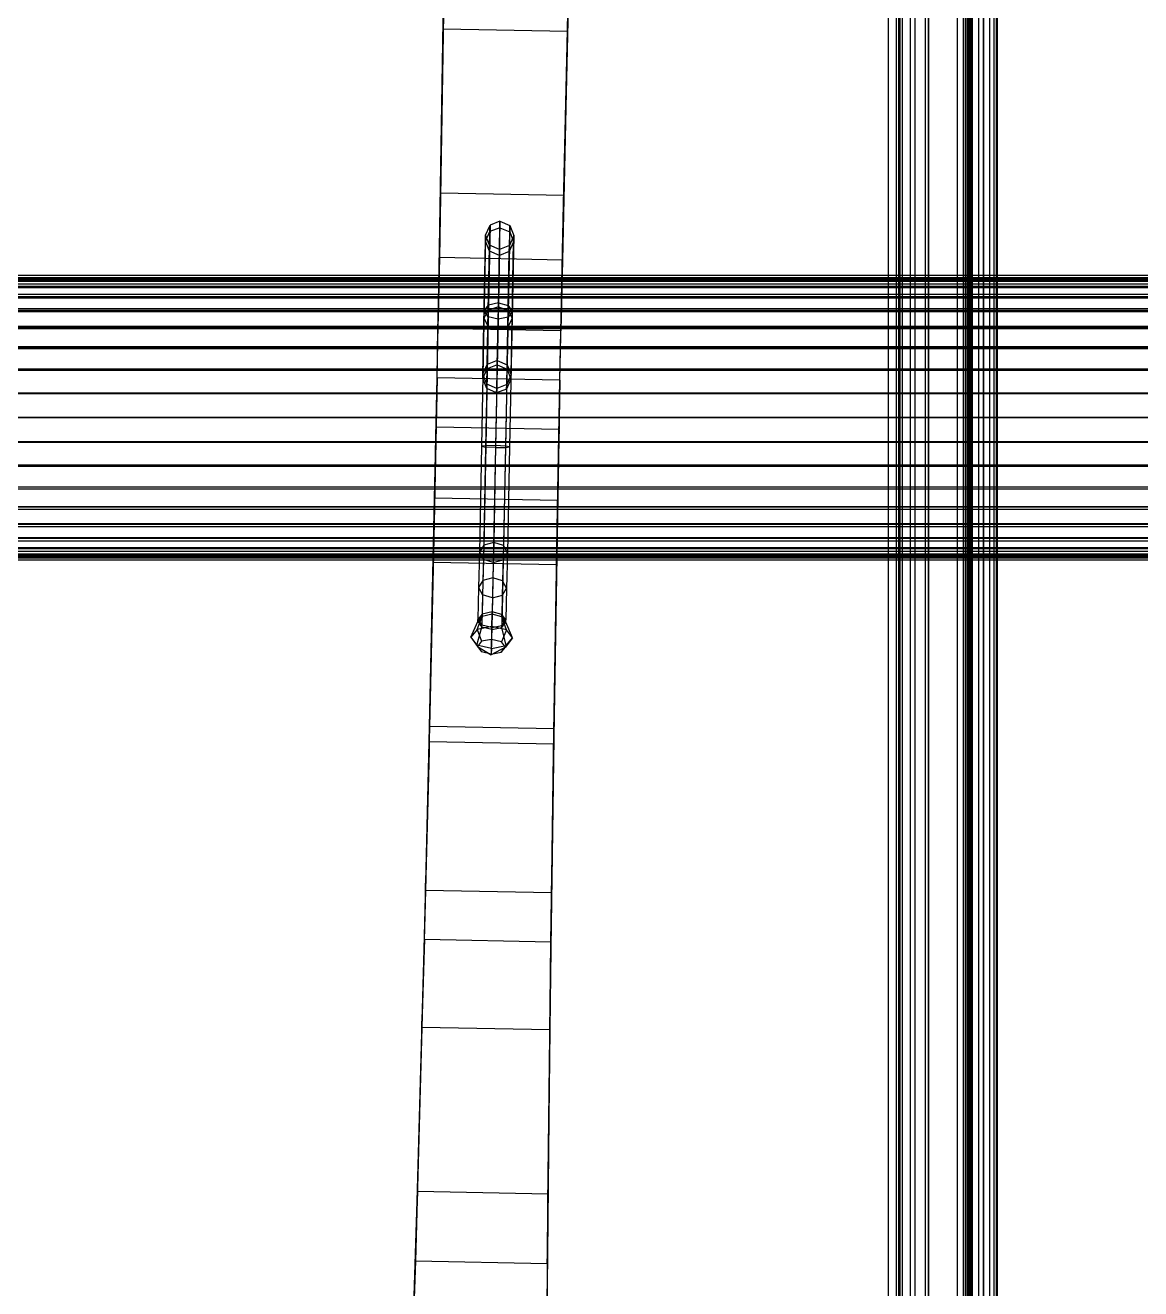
# Model space of a CAD drawing. Extents: x 11992 to 29481, y -6727 to 6811.
# Drawn here: x 15445.5 to 15567.5, y 832 to 970 of the extents above; entities that cross this region are included whole.
import ezdxf

# ---------------------------------------------------------------- set-up
doc = ezdxf.new("R2010")
doc.units = 0
doc.header["$MEASUREMENT"] = 0
doc.layers.get('0').update_dxf_attribs({"color": 8, "linetype": 'CONTINUOUS'})

msp = doc.modelspace()

# ---------------------------------------------------------------- linework, layer by layer
for p, q in [((15550.31, 1183.99, -2174.8), (15550.31, 669, -2174.8)), ((15550.31, 669, -2111.83), (15550.31, 1183.99, -2111.83)), ((15549.78, 1181.96, -2176.3), (15549.78, 671.03, -2176.3)), ((15550.97, 1182.49, -2110.43), (15550.97, 670.5, -2110.43)), ((15550.97, 1182.49, -2176.21), (15550.97, 670.5, -2176.21)), ((15551.44, 1182.49, -2110.71), (15551.44, 670.5, -2110.71)), ((15551.44, 1182.49, -2175.93), (15551.44, 670.5, -2175.93)), ((15551.72, 670.5, -2175.46), (15551.72, 1182.49, -2175.46)), ((15551.72, 1182.49, -2111.18), (15551.72, 670.5, -2111.18)), ((15551.81, 670.5, -2174.8), (15551.81, 1182.49, -2174.8)), ((15551.81, 1182.49, -2111.83), (15551.81, 670.5, -2111.83)), ((15549.12, 672.35, -2176.21), (15549.12, 1180.64, -2176.21)), ((15547.43, 1179.61, -2113.22), (15547.43, 673.38, -2113.22)), ((15548.08, 1179.6, -2113.31), (15548.08, 673.39, -2113.31)), ((15548.38, 1179.15, -2175.46), (15548.38, 673.84, -2175.46)), ((15548.55, 1179.6, -2113.6), (15548.55, 673.39, -2113.6)), ((15548.66, 1179.71, -2175.93), (15548.66, 673.28, -2175.93)), ((15548.82, 1179.6, -2114.06), (15548.82, 673.39, -2114.06)), ((15548.91, 1179.59, -2114.72), (15548.91, 673.4, -2114.72)), ((15548.29, 1178.97, -2174.8), (15548.29, 674.02, -2174.8)), ((15542.81, 1176.49, -2366.98), (15542.81, 676.5, -2366.98)), ((15542.81, 1176.49, -2124.43), (15542.81, 676.5, -2124.43)), ((15543.94, 1174.99, -2368.11), (15543.94, 678, -2368.11)), ((15543.94, 1174.99, -2123.31), (15543.94, 678, -2123.31)), ((15544.31, 678, -2366.98), (15544.31, 1174.99, -2366.98)), ((15544.31, 1174.99, -2124.43), (15544.31, 678, -2124.43)), ((15542.28, 1174.46, -2122.93), (15542.28, 678.53, -2122.93)), ((15541.15, 1172.21, -2123.31), (15541.15, 680.78, -2123.31)), ((15539.93, 680.88, -2365.6), (15539.93, 1172.11, -2365.6)), ((15540.78, 1171.46, -2124.43), (15540.78, 681.53, -2124.43)), ((15541.05, 680.89, -2365.22), (15541.05, 1172.1, -2365.22)), ((15541.42, 1172.1, -2364.1), (15541.42, 680.89, -2364.1)), ((15491.24, 969.61, -197.93), (15491.5, 987.54, -225.29)), ((15504.83, 969.35, -197.93), (15505.27, 987.27, -225.29)), ((15491.21, 968.1, -199.12), (15491.47, 985.9, -226.3)), ((15504.79, 967.84, -199.12), (15505.23, 985.64, -226.3)), ((15491.28, 972.32, -245.63), (15490.83, 945.68, -230.35)), ((15504.89, 972.05, -245.63), (15504.3, 945.42, -230.35)), ((15491.26, 971.27, -247.15), (15490.82, 944.63, -231.88)), ((15504.87, 971.01, -247.15), (15504.28, 944.37, -231.88)), ((15490.94, 951.69, -184.34), (15491.24, 969.61, -197.93)), ((15491.24, 969.61, -197.93), (15491.21, 968.1, -199.12)), ((15504.83, 969.35, -197.93), (15491.24, 969.61, -197.93)), ((15504.43, 951.43, -184.34), (15504.83, 969.35, -197.93)), ((15504.83, 969.35, -197.93), (15504.79, 967.84, -199.12)), ((15490.83, 945.68, -230.35), (15491.21, 968.1, -199.12)), ((15490.93, 950.77, -185.99), (15491.21, 968.1, -199.12)), ((15504.3, 945.42, -230.35), (15504.79, 967.84, -199.12)), ((15504.41, 950.51, -185.99), (15504.79, 967.84, -199.12)), ((15490.57, 931.5, -179.63), (15490.94, 951.69, -184.34)), ((15490.94, 951.69, -184.34), (15490.93, 950.77, -185.99)), ((15504.43, 951.43, -184.34), (15490.94, 951.69, -184.34)), ((15504.01, 931.24, -179.63), (15504.43, 951.43, -184.34)), ((15504.43, 951.43, -184.34), (15504.41, 950.51, -185.99)), ((15490.57, 931.5, -181.94), (15490.93, 950.77, -185.99)), ((15490.69, 937.92, -225.91), (15490.93, 950.77, -185.99)), ((15504.01, 931.24, -181.94), (15504.41, 950.51, -185.99)), ((15504.14, 937.66, -225.91), (15504.41, 950.51, -185.99)), ((15497.45, 948.62, -122.11), (15496.36, 948.18, -122.25)), ((15497.45, 948.62, -122.11), (15497.28, 939.69, -109.58)), ((15497.44, 947.9, -138.38), (15497.45, 948.62, -122.11)), ((15497.45, 948.62, -122.11), (15498.53, 948.14, -122.25)), ((15495.87, 946.42, -137.78), (15496.34, 947.48, -138.21)), ((15495.88, 947.09, -122.57), (15496.36, 948.18, -122.25)), ((15496.36, 948.18, -122.25), (15495.88, 923.93, -106.77)), ((15496.17, 938.9, -148.16), (15496.34, 947.48, -138.21)), ((15496.34, 947.48, -138.21), (15496.36, 948.18, -122.25)), ((15497.44, 947.9, -138.38), (15496.34, 947.48, -138.21)), ((15497.27, 939.24, -148.42), (15497.44, 947.9, -138.38)), ((15497.44, 947.9, -138.38), (15498.51, 947.44, -138.21)), ((15498.53, 948.14, -122.25), (15498.05, 923.89, -106.77)), ((15498.35, 938.86, -148.16), (15498.51, 947.44, -138.21)), ((15498.51, 947.44, -138.21), (15498.53, 948.14, -122.25)), ((15498.51, 947.44, -138.21), (15498.94, 946.36, -137.78)), ((15498.53, 948.14, -122.25), (15498.95, 947.03, -122.57)), ((15495.88, 947.09, -122.57), (15495.44, 924.01, -107.89)), ((15495.59, 931.88, -158.06), (15495.87, 946.42, -137.78)), ((15495.87, 946.42, -137.78), (15495.88, 947.09, -122.57)), ((15496.3, 945.35, -137.36), (15495.87, 946.42, -137.78)), ((15496.31, 945.98, -122.9), (15495.88, 947.09, -122.57)), ((15496.31, 945.98, -122.9), (15495.89, 924.08, -109.02)), ((15496.3, 945.35, -137.36), (15496.31, 945.98, -122.9)), ((15497.39, 945.51, -123.03), (15496.31, 945.98, -122.9)), ((15498.48, 945.94, -122.9), (15497.39, 945.51, -123.03)), ((15498.48, 945.94, -122.9), (15498.06, 924.04, -109.02)), ((15498.94, 946.36, -137.78), (15498.47, 945.31, -137.36)), ((15498.47, 945.31, -137.36), (15498.48, 945.94, -122.9)), ((15498.95, 947.03, -122.57), (15498.48, 945.94, -122.9)), ((15498.95, 947.03, -122.57), (15498.5, 923.95, -107.89)), ((15498.66, 931.82, -158.06), (15498.94, 946.36, -137.78)), ((15498.94, 946.36, -137.78), (15498.95, 947.03, -122.57)), ((15490.82, 944.63, -231.88), (15490.67, 936.88, -227.43)), ((15490.83, 945.68, -230.35), (15490.69, 937.92, -225.91)), ((15490.82, 944.63, -231.88), (15490.83, 945.68, -230.35)), ((15504.28, 944.37, -231.88), (15490.82, 944.63, -231.88)), ((15496.02, 930.8, -157.75), (15496.3, 945.35, -137.36)), ((15497.38, 944.88, -137.18), (15496.3, 945.35, -137.36)), ((15497.09, 930.34, -157.62), (15497.38, 944.88, -137.18)), ((15497.39, 945.51, -123.03), (15497.24, 937.89, -112.34)), ((15497.38, 944.88, -137.18), (15497.39, 945.51, -123.03)), ((15498.47, 945.31, -137.36), (15497.38, 944.88, -137.18)), ((15498.19, 930.76, -157.75), (15498.47, 945.31, -137.36)), ((15504.3, 945.42, -230.35), (15504.14, 937.66, -225.91)), ((15504.28, 944.37, -231.88), (15504.3, 945.42, -230.35)), ((15504.28, 944.37, -231.88), (15504.12, 936.62, -227.43)), ((14427.64, 942.71, -126.75), (15683.43, 942.71, -126.75)), ((14427.64, 942.7, -1463.26), (15683.43, 942.71, -1463.26)), ((14427.64, 942.47, -124.05), (15683.43, 942.47, -124.05)), ((14427.64, 942.47, -1460.56), (15683.43, 942.47, -1460.56)), ((14427.64, 942.47, -129.45), (15683.43, 942.47, -129.45)), ((14427.64, 942.47, -1465.96), (15683.43, 942.47, -1465.96)), ((14427.64, 942.4, -126.75), (15683.43, 942.4, -126.75)), ((14427.64, 942.4, -1463.26), (15683.43, 942.4, -1463.26)), ((15683.43, 942.17, -124.1), (14427.64, 942.17, -124.1)), ((15683.43, 942.17, -1460.61), (14427.64, 942.17, -1460.61)), ((15683.43, 942.17, -129.4), (14427.64, 942.17, -129.4)), ((15683.43, 942.17, -1465.91), (14427.64, 942.17, -1465.91)), ((14427.64, 941.77, -121.43), (15683.43, 941.77, -121.43)), ((14427.64, 941.77, -132.07), (15683.43, 941.77, -132.07)), ((14427.64, 941.77, -1457.94), (15683.43, 941.77, -1457.94)), ((14427.64, 941.77, -1468.58), (15683.43, 941.77, -1468.58)), ((14427.91, 942.27, -126.75), (15683.71, 942.27, -126.75)), ((14427.91, 942.27, -1463.26), (15683.71, 942.27, -1463.26)), ((14427.91, 942.04, -124.12), (15683.71, 942.04, -124.12)), ((14427.91, 942.04, -1460.64), (15683.71, 942.04, -1460.64)), ((14427.91, 942.04, -129.38), (15683.71, 942.04, -129.38)), ((14427.91, 942.04, -1465.89), (15683.71, 942.04, -1465.89)), ((15683.43, 941.49, -121.53), (14427.64, 941.48, -121.53)), ((15683.43, 941.49, -131.97), (14427.64, 941.48, -131.97)), ((15683.43, 941.49, -1458.05), (14427.64, 941.48, -1458.04)), ((15683.43, 941.49, -1468.48), (14427.64, 941.48, -1468.48)), ((14427.64, 940.62, -134.53), (15683.43, 940.62, -134.53)), ((14427.64, 940.62, -1471.04), (15683.43, 940.62, -1471.04)), ((14427.64, 940.62, -118.97), (15683.43, 940.62, -118.97)), ((14427.64, 940.62, -1455.48), (15683.43, 940.62, -1455.48)), ((15683.43, 940.36, -134.38), (14427.64, 940.36, -134.38)), ((15683.43, 940.36, -1470.89), (14427.64, 940.36, -1470.89)), ((15683.43, 940.36, -119.12), (14427.64, 940.36, -119.12)), ((15683.43, 940.36, -1455.64), (14427.64, 940.36, -1455.64)), ((14427.91, 941.36, -121.58), (15683.71, 941.36, -121.58)), ((14427.91, 941.36, -131.92), (15683.71, 941.36, -131.92)), ((14427.91, 941.35, -1458.09), (15683.71, 941.36, -1458.09)), ((14427.91, 941.35, -1468.43), (15683.71, 941.36, -1468.43)), ((14427.64, 939.07, -116.75), (15683.43, 939.07, -116.75)), ((14427.64, 939.07, -136.75), (15683.43, 939.07, -136.75)), ((14427.64, 939.07, -1453.26), (15683.43, 939.07, -1453.26)), ((14427.64, 939.07, -1473.26), (15683.43, 939.07, -1473.26)), ((14427.91, 940.24, -134.31), (15683.71, 940.24, -134.31)), ((14427.91, 940.24, -1470.82), (15683.71, 940.24, -1470.82)), ((14427.91, 940.24, -119.19), (15683.71, 940.24, -119.19)), ((14427.91, 940.24, -1455.7), (15683.71, 940.24, -1455.7)), ((15495.71, 938.02, -147.52), (15496.17, 938.9, -148.16)), ((15495.72, 938.82, -110.96), (15496.19, 939.45, -109.99)), ((15496.06, 932.95, -158.38), (15496.17, 938.9, -148.16)), ((15497.27, 939.24, -148.42), (15496.17, 938.9, -148.16)), ((15497.28, 939.69, -109.58), (15496.19, 939.45, -109.99)), ((15497.28, 939.69, -109.58), (15496.97, 923.88, -106.31)), ((15497.14, 932.92, -168.64), (15497.27, 939.24, -148.42)), ((15497.27, 939.24, -148.42), (15498.35, 938.86, -148.16)), ((15497.28, 939.69, -109.58), (15498.36, 939.41, -109.99)), ((15498.36, 939.41, -109.99), (15498.79, 938.76, -110.96)), ((15683.43, 938.84, -116.95), (14427.64, 938.84, -116.95)), ((15683.43, 938.84, -136.55), (14427.64, 938.84, -136.55)), ((15683.43, 938.84, -1453.46), (14427.64, 938.83, -1453.46)), ((15683.43, 938.84, -1473.07), (14427.64, 938.83, -1473.07)), ((14427.91, 938.73, -117.03), (15683.71, 938.73, -117.03)), ((14427.91, 938.73, -136.47), (15683.71, 938.73, -136.47)), ((14427.91, 938.73, -1453.54), (15683.71, 938.73, -1453.54)), ((14427.91, 938.73, -1472.98), (15683.71, 938.73, -1472.98)), ((15490.57, 931.5, -222.2), (15490.69, 937.92, -225.91)), ((15490.67, 936.88, -227.43), (15490.69, 937.92, -225.91)), ((15496.14, 937.12, -146.89), (15495.71, 938.02, -147.52)), ((15496.16, 938.17, -111.94), (15495.72, 938.82, -110.96)), ((15497.24, 937.89, -112.34), (15496.16, 938.17, -111.94)), ((15497.24, 937.89, -112.34), (15496.97, 924.09, -109.48)), ((15498.33, 938.13, -111.94), (15497.24, 937.89, -112.34)), ((15498.23, 932.9, -158.38), (15498.35, 938.86, -148.16)), ((15498.78, 937.96, -147.52), (15498.31, 937.08, -146.89)), ((15498.79, 938.76, -110.96), (15498.33, 938.13, -111.94)), ((15498.35, 938.86, -148.16), (15498.78, 937.96, -147.52)), ((15504.01, 931.24, -222.2), (15504.14, 937.66, -225.91)), ((15504.12, 936.62, -227.43), (15504.14, 937.66, -225.91)), ((14427.64, 937.15, -114.83), (15683.43, 937.15, -114.83)), ((14427.64, 937.15, -1451.35), (15683.43, 937.15, -1451.35)), ((14427.64, 937.15, -138.66), (15683.43, 937.15, -138.67)), ((14427.64, 937.15, -1475.18), (15683.43, 937.15, -1475.18)), ((15683.43, 936.96, -115.07), (14427.64, 936.96, -115.07)), ((15683.43, 936.96, -1451.58), (14427.64, 936.95, -1451.58)), ((15683.43, 936.96, -138.43), (14427.64, 936.96, -138.43)), ((15683.43, 936.96, -1474.95), (14427.64, 936.95, -1474.95)), ((14427.91, 936.87, -115.17), (15683.71, 936.87, -115.17)), ((14427.91, 936.87, -1451.68), (15683.71, 936.87, -1451.68)), ((14427.91, 936.87, -138.33), (15683.71, 936.87, -138.33)), ((14427.91, 936.87, -1474.85), (15683.71, 936.87, -1474.85)), ((15490.57, 931.5, -224.35), (15490.67, 936.88, -227.43)), ((15504.12, 936.62, -227.43), (15490.67, 936.88, -227.43)), ((15497.22, 936.74, -146.63), (15496.14, 937.12, -146.89)), ((15498.31, 937.08, -146.89), (15497.22, 936.74, -146.63)), ((15504.01, 931.24, -224.35), (15504.12, 936.62, -227.43)), ((14427.64, 934.93, -113.28), (15683.43, 934.93, -113.28)), ((14427.64, 934.93, -140.22), (15683.43, 934.93, -140.22)), ((14427.64, 934.93, -1449.79), (15683.43, 934.93, -1449.79)), ((14427.64, 934.93, -1476.73), (15683.43, 934.93, -1476.73)), ((15683.43, 934.78, -113.54), (14427.64, 934.78, -113.54)), ((15683.43, 934.78, -139.96), (14427.64, 934.78, -139.96)), ((15683.43, 934.78, -1450.05), (14427.64, 934.78, -1450.05)), ((15683.43, 934.78, -1476.47), (14427.64, 934.78, -1476.47)), ((14427.91, 934.71, -113.65), (15683.71, 934.71, -113.65)), ((14427.91, 934.71, -139.85), (15683.71, 934.71, -139.85)), ((14427.91, 934.71, -1450.17), (15683.71, 934.71, -1450.17)), ((14427.91, 934.71, -1476.36), (15683.71, 934.71, -1476.36)), ((15497.15, 933.37, -158.51), (15496.06, 932.95, -158.38)), ((15497.15, 933.37, -158.51), (15498.23, 932.9, -158.38)), ((14427.64, 932.47, -141.37), (15683.43, 932.47, -141.37)), ((14427.64, 932.47, -1477.88), (15683.43, 932.47, -1477.88)), ((14427.64, 932.47, -112.13), (15683.43, 932.47, -112.13)), ((14427.64, 932.47, -1448.65), (15683.43, 932.47, -1448.65)), ((15683.43, 932.37, -141.08), (14427.64, 932.37, -141.08)), ((15683.43, 932.37, -1477.59), (14427.64, 932.37, -1477.59)), ((15683.43, 932.37, -112.42), (14427.64, 932.37, -112.42)), ((15683.43, 932.37, -1448.93), (14427.64, 932.37, -1448.93)), ((14427.91, 932.32, -140.96), (15683.71, 932.32, -140.96)), ((14427.91, 932.32, -1477.47), (15683.71, 932.32, -1477.47)), ((14427.91, 932.32, -112.54), (15683.71, 932.32, -112.54)), ((14427.91, 932.32, -1449.05), (15683.71, 932.32, -1449.05)), ((15495.58, 931.41, -182.2), (15496.05, 932.49, -182.2)), ((15495.58, 931.41, -168.6), (15496.05, 932.49, -168.63)), ((15495.59, 931.88, -158.06), (15496.06, 932.95, -158.38)), ((15496.05, 932.49, -168.63), (15496.06, 932.95, -158.38)), ((15497.14, 932.92, -182.2), (15496.05, 932.49, -182.2)), ((15497.14, 932.92, -168.64), (15496.05, 932.49, -168.63)), ((15496.05, 932.49, -182.2), (15496.05, 932.49, -168.63)), ((15497.14, 932.92, -182.2), (15498.22, 932.45, -182.2)), ((15497.14, 932.92, -182.2), (15497.14, 932.92, -168.64)), ((15497.14, 932.92, -168.64), (15498.22, 932.45, -168.63)), ((15498.22, 932.45, -168.63), (15498.23, 932.9, -158.38)), ((15498.22, 932.45, -182.2), (15498.22, 932.45, -168.63)), ((15498.22, 932.45, -182.2), (15498.65, 931.35, -182.2)), ((15498.22, 932.45, -168.63), (15498.65, 931.35, -168.6)), ((15498.23, 932.9, -158.38), (15498.66, 931.82, -158.06)), ((15490.16, 911.31, -184.34), (15490.57, 931.5, -179.63)), ((15490.57, 931.5, -181.94), (15490.18, 912.22, -185.99)), ((15490.44, 925.07, -225.91), (15490.57, 931.5, -222.2)), ((15490.46, 926.12, -227.43), (15490.57, 931.5, -224.35)), ((15490.57, 931.5, -224.35), (15490.57, 931.5, -222.2)), ((15490.57, 931.5, -181.94), (15490.57, 931.5, -179.63)), ((15490.57, 931.5, -222.2), (15490.57, 931.5, -181.94)), ((15504.01, 931.24, -224.35), (15490.57, 931.5, -224.35)), ((15504.01, 931.24, -179.63), (15490.57, 931.5, -179.63)), ((15495.58, 931.41, -168.6), (15495.59, 931.88, -158.06)), ((15496.01, 930.32, -182.2), (15495.58, 931.41, -182.2)), ((15496.01, 930.32, -168.58), (15495.58, 931.41, -168.6)), ((15495.58, 931.41, -182.2), (15495.58, 931.41, -168.6)), ((15496.02, 930.8, -157.75), (15495.59, 931.88, -158.06)), ((15496.01, 930.32, -168.58), (15496.02, 930.8, -157.75)), ((15497.09, 930.34, -157.62), (15496.02, 930.8, -157.75)), ((15498.19, 930.76, -157.75), (15497.09, 930.34, -157.62)), ((15498.65, 931.35, -182.2), (15498.18, 930.27, -182.2)), ((15498.65, 931.35, -168.6), (15498.18, 930.27, -168.58)), ((15498.18, 930.27, -168.58), (15498.19, 930.76, -157.75)), ((15498.66, 931.82, -158.06), (15498.19, 930.76, -157.75)), ((15498.65, 931.35, -168.6), (15498.66, 931.82, -158.06)), ((15498.65, 931.35, -182.2), (15498.65, 931.35, -168.6)), ((15503.64, 911.05, -184.34), (15504.01, 931.24, -179.63)), ((15504.01, 931.24, -181.94), (15503.66, 911.96, -185.99)), ((15503.89, 924.81, -225.91), (15504.01, 931.24, -222.2)), ((15503.91, 925.86, -227.43), (15504.01, 931.24, -224.35)), ((15504.01, 931.24, -224.35), (15504.01, 931.24, -222.2)), ((15504.01, 931.24, -181.94), (15504.01, 931.24, -179.63)), ((15504.01, 931.24, -222.2), (15504.01, 931.24, -181.94)), ((14427.64, 929.85, -111.43), (15683.43, 929.85, -111.43)), ((14427.64, 929.85, -142.07), (15683.43, 929.85, -142.07)), ((14427.64, 929.85, -1447.94), (15683.43, 929.85, -1447.94)), ((14427.64, 929.85, -1478.58), (15683.43, 929.85, -1478.58)), ((15683.43, 929.8, -111.73), (14427.64, 929.8, -111.73)), ((15683.43, 929.8, -141.77), (14427.64, 929.8, -141.77)), ((15683.43, 929.8, -1448.24), (14427.64, 929.8, -1448.24)), ((15683.43, 929.8, -1478.28), (14427.64, 929.8, -1478.28)), ((14427.91, 929.77, -111.86), (15683.71, 929.77, -111.86)), ((14427.91, 929.77, -141.64), (15683.71, 929.77, -141.64)), ((14427.91, 929.77, -1448.37), (15683.71, 929.77, -1448.37)), ((14427.91, 929.77, -1478.15), (15683.71, 929.77, -1478.15)), ((15497.08, 929.85, -182.2), (15496.01, 930.32, -182.2)), ((15497.08, 929.85, -168.57), (15496.01, 930.32, -168.58)), ((15496.01, 930.32, -182.2), (15496.01, 930.32, -168.58)), ((15497.08, 929.85, -168.57), (15497.09, 930.34, -157.62)), ((15498.18, 930.27, -182.2), (15497.08, 929.85, -182.2)), ((15498.18, 930.27, -168.58), (15497.08, 929.85, -168.57)), ((15497.08, 929.85, -182.2), (15497.08, 929.85, -168.57)), ((15498.18, 930.27, -182.2), (15498.18, 930.27, -168.58)), ((14427.64, 927.15, -111.2), (15683.43, 927.15, -111.2)), ((15683.43, 927.15, -111.5), (14427.64, 927.15, -111.5)), ((14427.64, 927.15, -1447.71), (15683.43, 927.15, -1447.71)), ((15683.43, 927.15, -1448.01), (14427.64, 927.15, -1448.01)), ((14427.64, 927.15, -142.3), (15683.43, 927.15, -142.3)), ((15683.43, 927.15, -142), (14427.64, 927.15, -142)), ((14427.64, 927.15, -1478.82), (15683.43, 927.15, -1478.82)), ((15683.43, 927.15, -1478.51), (14427.64, 927.15, -1478.51)), ((14427.91, 927.15, -111.63), (15683.71, 927.15, -111.63)), ((14427.91, 927.15, -1448.14), (15683.71, 927.15, -1448.14)), ((14427.91, 927.15, -141.87), (15683.71, 927.15, -141.87)), ((14427.91, 927.15, -1478.38), (15683.71, 927.15, -1478.38)), ((15490.44, 925.07, -225.91), (15490.18, 912.22, -185.99)), ((15490.28, 917.32, -230.35), (15490.44, 925.07, -225.91)), ((15490.3, 918.36, -231.88), (15490.46, 926.12, -227.43)), ((15490.46, 926.12, -227.43), (15490.44, 925.07, -225.91)), ((15503.91, 925.86, -227.43), (15490.46, 926.12, -227.43)), ((15503.76, 918.1, -231.88), (15503.91, 925.86, -227.43)), ((15503.91, 925.86, -227.43), (15503.89, 924.81, -225.91)), ((15683.43, 924.51, -111.73), (14427.64, 924.5, -111.73)), ((15683.43, 924.51, -141.77), (14427.64, 924.5, -141.77)), ((15683.43, 924.51, -1448.24), (14427.64, 924.5, -1448.24)), ((15683.43, 924.51, -1478.28), (14427.64, 924.5, -1478.28)), ((14427.64, 924.45, -111.43), (15683.43, 924.45, -111.43)), ((14427.64, 924.45, -142.07), (15683.43, 924.45, -142.07)), ((14427.64, 924.45, -1447.94), (15683.43, 924.45, -1447.94)), ((14427.64, 924.45, -1478.58), (15683.43, 924.45, -1478.58)), ((14427.91, 924.52, -111.86), (15683.71, 924.52, -111.86)), ((14427.91, 924.52, -141.64), (15683.71, 924.52, -141.64)), ((14427.91, 924.52, -1448.37), (15683.71, 924.52, -1448.37)), ((14427.91, 924.52, -1478.15), (15683.71, 924.52, -1478.15)), ((15495.44, 924.01, -107.89), (15495.2, 912.44, -113.4)), ((15495.89, 924.08, -109.02), (15495.44, 924.01, -107.89)), ((15495.44, 924.01, -107.89), (15495.88, 923.93, -106.77)), ((15495.88, 923.93, -106.77), (15495.64, 911.64, -112.56)), ((15495.89, 924.08, -109.02), (15495.67, 913.21, -114.24)), ((15496.97, 923.88, -106.31), (15495.88, 923.93, -106.77)), ((15496.97, 924.09, -109.48), (15495.89, 924.08, -109.02)), ((15496.97, 923.88, -106.31), (15496.72, 911.3, -112.22)), ((15496.97, 924.09, -109.48), (15496.76, 913.51, -114.59)), ((15498.06, 924.04, -109.02), (15496.97, 924.09, -109.48)), ((15496.97, 923.88, -106.31), (15498.05, 923.89, -106.77)), ((15498.05, 923.89, -106.77), (15497.81, 911.6, -112.57)), ((15498.06, 924.04, -109.02), (15497.84, 913.17, -114.24)), ((15498.05, 923.89, -106.77), (15498.5, 923.95, -107.89)), ((15498.5, 923.95, -107.89), (15498.06, 924.04, -109.02)), ((15498.5, 923.95, -107.89), (15498.27, 912.38, -113.41)), ((15503.89, 924.81, -225.91), (15503.66, 911.96, -185.99)), ((15503.75, 917.06, -230.35), (15503.89, 924.81, -225.91)), ((15683.43, 921.94, -141.08), (14427.64, 921.94, -141.08)), ((15683.43, 921.94, -1477.59), (14427.64, 921.93, -1477.59)), ((15683.43, 921.94, -112.42), (14427.64, 921.94, -112.42)), ((15683.43, 921.94, -1448.93), (14427.64, 921.93, -1448.93)), ((14427.64, 921.83, -141.37), (15683.43, 921.83, -141.37)), ((14427.64, 921.83, -1477.88), (15683.43, 921.83, -1477.88)), ((14427.64, 921.83, -112.13), (15683.43, 921.83, -112.13)), ((14427.64, 921.83, -1448.65), (15683.43, 921.83, -1448.65)), ((14427.91, 921.98, -140.96), (15683.71, 921.98, -140.96)), ((14427.91, 921.97, -1477.47), (15683.71, 921.98, -1477.47)), ((14427.91, 921.98, -112.54), (15683.71, 921.98, -112.54)), ((14427.91, 921.97, -1449.05), (15683.71, 921.98, -1449.05)), ((14427.91, 919.59, -113.65), (15683.71, 919.59, -113.65)), ((14427.91, 919.59, -139.85), (15683.71, 919.59, -139.85)), ((14427.91, 919.59, -1450.17), (15683.71, 919.59, -1450.17)), ((14427.91, 919.59, -1476.36), (15683.71, 919.59, -1476.36)), ((15683.43, 919.53, -113.54), (14427.64, 919.53, -113.54)), ((15683.43, 919.53, -139.96), (14427.64, 919.53, -139.96)), ((15683.43, 919.53, -1450.05), (14427.64, 919.52, -1450.05)), ((15683.43, 919.53, -1476.47), (14427.64, 919.52, -1476.47)), ((14427.64, 919.37, -113.28), (15683.43, 919.38, -113.28)), ((14427.64, 919.37, -140.22), (15683.43, 919.38, -140.22)), ((14427.64, 919.37, -1449.79), (15683.43, 919.38, -1449.79)), ((14427.64, 919.37, -1476.73), (15683.43, 919.38, -1476.73)), ((15489.71, 891.73, -247.15), (15490.3, 918.36, -231.88)), ((15490.3, 918.36, -231.88), (15490.28, 917.32, -230.35)), ((15503.76, 918.1, -231.88), (15490.3, 918.36, -231.88)), ((15683.43, 917.35, -115.07), (14427.64, 917.35, -115.07)), ((15683.43, 917.35, -1451.58), (14427.64, 917.35, -1451.58)), ((15683.43, 917.35, -138.43), (14427.64, 917.35, -138.43)), ((15683.43, 917.35, -1474.95), (14427.64, 917.35, -1474.94)), ((14427.64, 917.15, -114.83), (15683.43, 917.16, -114.83)), ((14427.64, 917.15, -1451.35), (15683.43, 917.16, -1451.35)), ((14427.64, 917.15, -138.66), (15683.43, 917.16, -138.67)), ((14427.64, 917.15, -1475.18), (15683.43, 917.16, -1475.18)), ((14427.91, 917.43, -115.17), (15683.71, 917.43, -115.17)), ((14427.91, 917.43, -1451.68), (15683.71, 917.43, -1451.68)), ((14427.91, 917.43, -138.33), (15683.71, 917.43, -138.33)), ((14427.91, 917.43, -1474.85), (15683.71, 917.43, -1474.85)), ((15489.69, 890.68, -245.63), (15490.28, 917.32, -230.35)), ((15490.28, 917.32, -230.35), (15489.79, 894.9, -199.12)), ((15503.3, 890.42, -245.63), (15503.75, 917.06, -230.35)), ((15503.32, 891.46, -247.15), (15503.76, 918.1, -231.88)), ((15503.75, 917.06, -230.35), (15503.37, 894.64, -199.12)), ((15503.76, 918.1, -231.88), (15503.75, 917.06, -230.35)), ((15683.43, 915.47, -116.95), (14427.64, 915.47, -116.95)), ((15683.43, 915.47, -136.55), (14427.64, 915.47, -136.55)), ((15683.43, 915.47, -1453.46), (14427.64, 915.47, -1453.46)), ((15683.43, 915.47, -1473.07), (14427.64, 915.47, -1473.07)), ((14427.91, 915.56, -117.03), (15683.71, 915.57, -117.03)), ((14427.91, 915.56, -136.47), (15683.71, 915.57, -136.47)), ((14427.91, 915.56, -1453.54), (15683.71, 915.57, -1453.54)), ((14427.91, 915.56, -1472.98), (15683.71, 915.57, -1472.98)), ((14427.64, 915.24, -116.75), (15683.43, 915.24, -116.75)), ((14427.64, 915.24, -136.75), (15683.43, 915.24, -136.75)), ((14427.64, 915.24, -1453.26), (15683.43, 915.24, -1453.26)), ((14427.64, 915.24, -1473.26), (15683.43, 915.24, -1473.26)), ((14427.91, 914.05, -134.31), (15683.71, 914.05, -134.31)), ((14427.91, 914.05, -1470.82), (15683.71, 914.05, -1470.82)), ((14427.91, 914.05, -119.19), (15683.71, 914.05, -119.19)), ((14427.91, 914.05, -1455.7), (15683.71, 914.05, -1455.7)), ((15683.43, 913.94, -134.38), (14427.64, 913.94, -134.38)), ((15683.43, 913.94, -1470.89), (14427.64, 913.94, -1470.89)), ((15683.43, 913.94, -119.12), (14427.64, 913.94, -119.12)), ((15683.43, 913.94, -1455.64), (14427.64, 913.94, -1455.64)), ((14427.64, 913.68, -134.53), (15683.43, 913.68, -134.53)), ((14427.64, 913.68, -1471.04), (15683.43, 913.68, -1471.04)), ((14427.64, 913.68, -118.97), (15683.43, 913.68, -118.97)), ((14427.64, 913.68, -1455.48), (15683.43, 913.68, -1455.48)), ((15683.43, 912.82, -121.53), (14427.64, 912.82, -121.53)), ((15683.43, 912.82, -131.97), (14427.64, 912.82, -131.97)), ((15683.43, 912.82, -1458.04), (14427.64, 912.82, -1458.04)), ((15683.43, 912.82, -1468.48), (14427.64, 912.82, -1468.48)), ((14427.91, 912.94, -121.58), (15683.71, 912.94, -121.58)), ((14427.91, 912.94, -131.92), (15683.71, 912.94, -131.92)), ((14427.91, 912.94, -1458.09), (15683.71, 912.94, -1458.09)), ((14427.91, 912.94, -1468.43), (15683.71, 912.94, -1468.43)), ((15495.67, 913.21, -114.24), (15495.2, 912.44, -113.4)), ((15495.67, 913.21, -114.24), (15495.57, 909.34, -125.66)), ((15496.76, 913.51, -114.59), (15495.67, 913.21, -114.24)), ((15496.76, 913.51, -114.59), (15496.66, 909.64, -125.98)), ((15497.84, 913.17, -114.24), (15496.76, 913.51, -114.59)), ((15497.84, 913.17, -114.24), (15497.74, 909.3, -125.66)), ((15498.27, 912.38, -113.41), (15497.84, 913.17, -114.24)), ((14427.64, 912.54, -121.43), (15683.43, 912.54, -121.43)), ((14427.64, 912.54, -132.07), (15683.43, 912.54, -132.07)), ((14427.64, 912.53, -1457.94), (15683.43, 912.54, -1457.94)), ((14427.64, 912.53, -1468.58), (15683.43, 912.54, -1468.58)), ((15683.43, 912.13, -124.1), (14427.64, 912.13, -124.1)), ((15683.43, 912.13, -1460.61), (14427.64, 912.13, -1460.61)), ((15683.43, 912.13, -129.4), (14427.64, 912.13, -129.4)), ((15683.43, 912.13, -1465.91), (14427.64, 912.13, -1465.91)), ((15683.43, 911.9, -126.75), (14427.64, 911.9, -126.75)), ((15683.43, 911.9, -1463.26), (14427.64, 911.9, -1463.26)), ((14427.64, 911.83, -124.05), (15683.43, 911.84, -124.05)), ((14427.64, 911.83, -1460.56), (15683.43, 911.84, -1460.56)), ((14427.64, 911.83, -129.45), (15683.43, 911.84, -129.45)), ((14427.64, 911.83, -1465.96), (15683.43, 911.84, -1465.96)), ((14427.64, 911.6, -126.75), (15683.43, 911.6, -126.75)), ((14427.64, 911.6, -1463.26), (15683.43, 911.6, -1463.26)), ((14427.91, 912.26, -124.12), (15683.71, 912.26, -124.12)), ((14427.91, 912.25, -1460.64), (15683.71, 912.26, -1460.64)), ((14427.91, 912.26, -129.38), (15683.71, 912.26, -129.38)), ((14427.91, 912.25, -1465.89), (15683.71, 912.26, -1465.89)), ((14427.91, 912.03, -126.75), (15683.71, 912.03, -126.75)), ((14427.91, 912.02, -1463.26), (15683.71, 912.03, -1463.26)), ((15490.16, 911.31, -184.34), (15489.75, 893.39, -197.93)), ((15490.18, 912.22, -185.99), (15489.79, 894.9, -199.12)), ((15490.16, 911.31, -184.34), (15490.18, 912.22, -185.99)), ((15503.64, 911.05, -184.34), (15490.16, 911.31, -184.34)), ((15495.2, 912.44, -113.4), (15495.1, 908.57, -124.86)), ((15495.2, 912.44, -113.4), (15495.64, 911.64, -112.56)), ((15495.64, 911.64, -112.56), (15495.54, 907.78, -124.07)), ((15496.72, 911.3, -112.22), (15495.64, 911.64, -112.56)), ((15496.72, 911.3, -112.22), (15496.62, 907.44, -123.74)), ((15496.72, 911.3, -112.22), (15497.81, 911.6, -112.57)), ((15497.81, 911.6, -112.57), (15497.71, 907.74, -124.07)), ((15497.81, 911.6, -112.57), (15498.27, 912.38, -113.41)), ((15498.27, 912.38, -113.41), (15498.17, 908.51, -124.86)), ((15503.66, 911.96, -185.99), (15503.37, 894.64, -199.12)), ((15503.64, 911.05, -184.34), (15503.66, 911.96, -185.99)), ((15503.64, 911.05, -184.34), (15503.35, 893.12, -197.93)), ((15495.1, 908.57, -124.86), (15495.04, 905.09, -127.12)), ((15495.57, 909.34, -125.66), (15495.1, 908.57, -124.86)), ((15495.1, 908.57, -124.86), (15495.54, 907.78, -124.07)), ((15495.57, 909.34, -125.66), (15495.5, 905.68, -128.02)), ((15496.66, 909.64, -125.98), (15495.57, 909.34, -125.66)), ((15496.66, 909.64, -125.98), (15496.59, 905.91, -128.39)), ((15497.74, 909.3, -125.66), (15496.66, 909.64, -125.98)), ((15497.74, 909.3, -125.66), (15497.67, 905.64, -128.02)), ((15497.71, 907.74, -124.07), (15498.17, 908.51, -124.86)), ((15498.17, 908.51, -124.86), (15497.74, 909.3, -125.66)), ((15498.17, 908.51, -124.86), (15498.1, 905.03, -127.12)), ((15495.54, 907.78, -124.07), (15495.47, 904.48, -126.21)), ((15496.62, 907.44, -123.74), (15495.54, 907.78, -124.07)), ((15496.62, 907.44, -123.74), (15496.55, 904.21, -125.84)), ((15496.62, 907.44, -123.74), (15497.71, 907.74, -124.07)), ((15497.71, 907.74, -124.07), (15497.64, 904.44, -126.21)), ((15496.59, 905.91, -128.39), (15495.5, 905.68, -128.02)), ((15496.58, 905.65, -128.56), (15496.59, 905.91, -128.39)), ((15497.67, 905.64, -128.02), (15496.59, 905.91, -128.39)), ((15494.26, 903.16, -128.26), (15495.03, 904.85, -127.27)), ((15494.94, 904, -129.63), (15495.49, 905.43, -128.18)), ((15495.49, 905.43, -128.18), (15495.03, 904.85, -127.27)), ((15495.03, 904.85, -127.27), (15495.04, 905.09, -127.12)), ((15495.03, 904.85, -127.27), (15495.47, 904.25, -126.36)), ((15495.5, 905.68, -128.02), (15495.04, 905.09, -127.12)), ((15495.04, 905.09, -127.12), (15495.47, 904.48, -126.21)), ((15496.55, 904.21, -125.84), (15495.47, 904.48, -126.21)), ((15495.47, 904.25, -126.36), (15495.47, 904.48, -126.21)), ((15495.49, 905.43, -128.18), (15495.5, 905.68, -128.02)), ((15496.58, 905.65, -128.56), (15495.49, 905.43, -128.18)), ((15496.55, 904.21, -125.84), (15497.64, 904.44, -126.21)), ((15496.56, 904.32, -130.19), (15496.58, 905.65, -128.56)), ((15497.66, 905.38, -128.18), (15496.58, 905.65, -128.56)), ((15497.64, 904.44, -126.21), (15498.1, 905.03, -127.12)), ((15497.64, 904.21, -126.36), (15498.1, 904.79, -127.27)), ((15497.64, 904.21, -126.36), (15497.64, 904.44, -126.21)), ((15497.66, 905.38, -128.18), (15497.67, 905.64, -128.02)), ((15498.1, 904.79, -127.27), (15497.66, 905.38, -128.18)), ((15498.16, 903.94, -129.63), (15497.66, 905.38, -128.18)), ((15498.1, 905.03, -127.12), (15497.67, 905.64, -128.02)), ((15498.1, 904.79, -127.27), (15498.1, 905.03, -127.12)), ((15498.81, 903.07, -128.26), (15498.1, 904.79, -127.27)), ((15494.94, 904, -129.63), (15494.26, 903.16, -128.26)), ((15494.26, 903.16, -128.26), (15494.98, 902.13, -128.89)), ((15494.26, 903.16, -128.26), (15494.91, 902.29, -126.9)), ((15494.91, 902.29, -126.9), (15495.47, 904.25, -126.36)), ((15496.56, 904.32, -130.19), (15494.94, 904, -129.63)), ((15494.94, 904, -129.63), (15495.44, 902.7, -129.81)), ((15496.55, 903.98, -125.98), (15495.47, 904.25, -126.36)), ((15496.51, 901.91, -126.33), (15496.55, 903.98, -125.98)), ((15496.56, 904.32, -130.19), (15496.53, 902.91, -130.19)), ((15496.55, 903.98, -125.98), (15497.64, 904.21, -126.36)), ((15496.55, 903.98, -125.98), (15496.55, 904.21, -125.84)), ((15498.16, 903.94, -129.63), (15496.56, 904.32, -130.19)), ((15498.16, 903.94, -129.63), (15497.61, 902.66, -129.81)), ((15498.13, 902.23, -126.9), (15497.64, 904.21, -126.36)), ((15498.81, 903.07, -128.26), (15498.05, 902.07, -128.89)), ((15498.13, 902.23, -126.9), (15498.81, 903.07, -128.26)), ((15498.81, 903.07, -128.26), (15498.16, 903.94, -129.63)), ((15494.91, 902.29, -126.9), (15495.42, 901.55, -127.97)), ((15496.51, 901.91, -126.33), (15494.91, 902.29, -126.9)), ((15495.44, 902.7, -129.81), (15494.98, 902.13, -128.89)), ((15494.98, 902.13, -128.89), (15495.42, 901.55, -127.97)), ((15494.98, 902.13, -128.89), (15496.5, 901.23, -129.43)), ((15496.53, 902.91, -130.19), (15495.44, 902.7, -129.81)), ((15496.53, 902.91, -130.19), (15496.5, 901.23, -129.43)), ((15498.05, 902.07, -128.89), (15496.5, 901.23, -129.43)), ((15496.51, 901.91, -126.33), (15496.5, 901.29, -127.59)), ((15496.51, 901.91, -126.33), (15498.13, 902.23, -126.9)), ((15497.61, 902.66, -129.81), (15496.53, 902.91, -130.19)), ((15498.13, 902.23, -126.9), (15497.59, 901.5, -127.97)), ((15497.59, 901.5, -127.97), (15498.05, 902.07, -128.89)), ((15498.05, 902.07, -128.89), (15497.61, 902.66, -129.81)), ((15496.5, 901.29, -127.59), (15495.42, 901.55, -127.97)), ((15496.5, 901.29, -127.59), (15497.59, 901.5, -127.97)), ((15496.5, 901.29, -127.59), (15496.5, 901.23, -129.43)), ((15489.79, 894.9, -199.12), (15489.36, 877.1, -226.3)), ((15489.75, 893.39, -197.93), (15489.79, 894.9, -199.12)), ((15489.75, 893.39, -197.93), (15489.31, 875.47, -225.29)), ((15503.35, 893.12, -197.93), (15489.75, 893.39, -197.93)), ((15503.37, 894.64, -199.12), (15503.11, 876.83, -226.3)), ((15503.35, 893.12, -197.93), (15503.37, 894.64, -199.12)), ((15503.35, 893.12, -197.93), (15503.09, 875.2, -225.29)), ((15489.15, 869.07, -258.02), (15489.69, 890.68, -245.63)), ((15489.18, 870.11, -259.55), (15489.71, 891.73, -247.15)), ((15489.69, 890.68, -245.63), (15489.36, 877.1, -226.3)), ((15489.71, 891.73, -247.15), (15489.69, 890.68, -245.63)), ((15503.32, 891.46, -247.15), (15489.71, 891.73, -247.15)), ((15503.01, 869.84, -259.55), (15503.32, 891.46, -247.15)), ((15503.32, 891.46, -247.15), (15503.3, 890.42, -245.63)), ((15503, 868.8, -258.02), (15503.3, 890.42, -245.63)), ((15503.3, 890.42, -245.63), (15503.11, 876.83, -226.3)), ((15489.36, 877.1, -226.3), (15488.96, 861.91, -244.82)), ((15489.31, 875.47, -225.29), (15489.36, 877.1, -226.3)), ((15503.11, 876.83, -226.3), (15502.91, 861.64, -244.82)), ((15503.09, 875.2, -225.29), (15503.11, 876.83, -226.3)), ((15489.31, 875.47, -225.29), (15488.92, 860.5, -243.54)), ((15503.09, 875.2, -225.29), (15489.31, 875.47, -225.29)), ((15503.09, 875.2, -225.29), (15502.89, 860.23, -243.54)), ((15488.42, 842.57, -275.34), (15489.18, 870.11, -259.55)), ((15489.18, 870.11, -259.55), (15489.15, 869.07, -258.02)), ((15503.01, 869.84, -259.55), (15489.18, 870.11, -259.55)), ((15502.7, 842.29, -275.34), (15503.01, 869.84, -259.55)), ((15503.01, 869.84, -259.55), (15503, 868.8, -258.02)), ((15488.39, 841.53, -273.81), (15489.15, 869.07, -258.02)), ((15489.15, 869.07, -258.02), (15488.96, 861.91, -244.82)), ((15502.69, 841.25, -273.81), (15503, 868.8, -258.02)), ((15503, 868.8, -258.02), (15502.91, 861.64, -244.82)), ((15488.96, 861.91, -244.82), (15488.23, 836.07, -263.15)), ((15488.92, 860.5, -243.54), (15488.96, 861.91, -244.82)), ((15502.91, 861.64, -244.82), (15502.63, 835.79, -263.15)), ((15502.89, 860.23, -243.54), (15502.91, 861.64, -244.82)), ((15488.92, 860.5, -243.54), (15488.2, 834.96, -261.66)), ((15502.89, 860.23, -243.54), (15488.92, 860.5, -243.54)), ((15502.89, 860.23, -243.54), (15502.62, 834.68, -261.66)), ((15487.2, 802.81, -298.14), (15488.42, 842.57, -275.34)), ((15488.42, 842.57, -275.34), (15488.39, 841.53, -273.81)), ((15502.7, 842.29, -275.34), (15488.42, 842.57, -275.34)), ((15502.38, 802.52, -298.14), (15502.7, 842.29, -275.34)), ((15502.7, 842.29, -275.34), (15502.69, 841.25, -273.81)), ((15487.16, 801.77, -296.61), (15488.39, 841.53, -273.81)), ((15488.39, 841.53, -273.81), (15488.23, 836.07, -263.15)), ((15502.37, 801.47, -296.61), (15502.69, 841.25, -273.81)), ((15502.69, 841.25, -273.81), (15502.63, 835.79, -263.15)), ((15488.23, 836.07, -263.15), (15486.98, 796.39, -284.73)), ((15488.2, 834.96, -261.66), (15488.23, 836.07, -263.15)), ((15502.63, 835.79, -263.15), (15502.34, 796.09, -284.73)), ((15502.62, 834.68, -261.66), (15502.63, 835.79, -263.15)), ((15488.2, 834.96, -261.66), (15486.95, 795.41, -283.17)), ((15502.62, 834.68, -261.66), (15488.2, 834.96, -261.66)), ((15502.62, 834.68, -261.66), (15502.34, 795.12, -283.17))]:
    msp.add_line(p, q)

doc.saveas('drawing.dxf')
